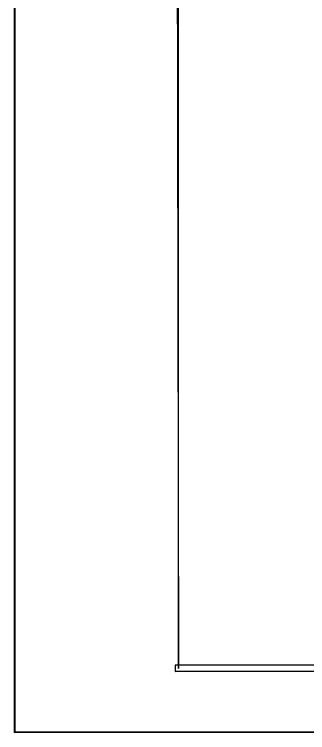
# Model space of a CAD drawing. Extents: x -15.4 to 0.8, y 0.3 to 11.8.
# Drawn here: x -15.385 to -14.535, y 0.567 to 2.653 of the extents above; entities that cross this region are included whole.
import ezdxf

# ---------------------------------------------------------------- set-up
doc = ezdxf.new("R2010")
doc.units = 0
doc.header["$MEASUREMENT"] = 0
doc.linetypes.add('AUSGEZOGEN', pattern=[0])
doc.layers.get('0').update_dxf_attribs({"linetype": 'AUSGEZOGEN'})

msp = doc.modelspace()

# ---------------------------------------------------------------- linework, layer by layer
for points in [[(-15.3829, 11.6211), (-15.3846, 11.6236), (-15.3846, 11.6236), (-15.3829, 0.5677), (-15.3829, 11.6211)], [(-15.3846, 11.6236), (-15.3829, 0.5677), (-15.3829, 0.5677), (-15.3846, 0.5677), (-15.3846, 11.6236)], [(-14.9088, 11.4269), (-14.9279, 11.4452), (-14.9279, 11.4452), (-14.9088, 0.7536), (-14.9088, 11.4269)], [(-14.9188, 0.7627), (-14.9188, 0.7444), (-14.9188, 0.7444), (0.0721, 0.7627), (-14.9188, 0.7627)], [(-14.9188, 0.7444), (0.0721, 0.7627), (0.0721, 0.7627), (0.0904, 0.7444), (-14.9188, 0.7444)], [(-15.3838, 0.5686), (-15.3838, 0.5669), (-15.3838, 0.5669), (0.2662, 0.5686), (-15.3838, 0.5686)], [(-15.3838, 0.5669), (0.2662, 0.5686), (0.2662, 0.5686), (0.2687, 0.5669), (-15.3838, 0.5669)]]:
    msp.add_lwpolyline(points)

doc.saveas('drawing.dxf')
